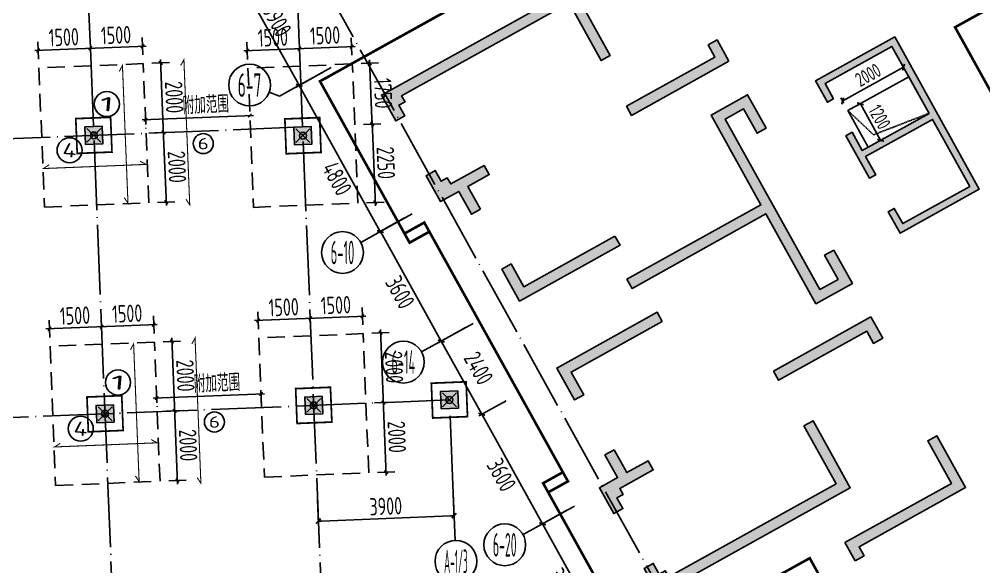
# Model space of a CAD drawing. Extents: x -57409 to 252654, y -8259 to 229119.
# Drawn here: x 39790 to 67493, y 85791 to 101508 of the extents above; entities that cross this region are included whole.
import ezdxf
from ezdxf.enums import TextEntityAlignment as Align

# ---------------------------------------------------------------- set-up
doc = ezdxf.new("R2010")
doc.units = 0
doc.header["$LTSCALE"] = 100
doc.header["$PDMODE"] = 35
doc.header["$PDSIZE"] = 200
for name, pattern in [('DASH', [0.35, 0.25, -0.1]), ('DASHED', [0.75, 0.5, -0.25]), ('DOTE', [2.42, 2, -0.2, 0.02, -0.2])]:
    doc.linetypes.add(name, pattern=pattern)
doc.layers.get('0').update_dxf_attribs({"linetype": 'CONTINUOUS'})
doc.layers.get('Defpoints').update_dxf_attribs({"linetype": 'CONTINUOUS'})
for name, color, linetype in [('B-TEXT', 3, 'CONTINUOUS'), ('codim', 7, 'CONTINUOUS'), ('COLU', 7, 'CONTINUOUS'), ('CT', 2, 'CONTINUOUS'), ('dim-wall', 7, 'CONTINUOUS'), ('dote', 253, 'DOTE'), ('h填实-主楼', 254, 'CONTINUOUS'), ('h填实-柱墙', 254, 'CONTINUOUS'), ('JSK', 4, 'CONTINUOUS'), ('wall-主楼', 2, 'CONTINUOUS'), ('Z-AXIS', 3, 'CONTINUOUS'), ('Z-TEXT', 2, 'CONTINUOUS'), ('z柱下板带', 140, 'CONTINUOUS'), ('z柱下板带1', 60, 'CONTINUOUS'), ('板底钢筋', 24, 'CONTINUOUS')]:
    doc.layers.add(name, color=color, linetype=linetype)
doc.layers.add('重心计算', color=7, linetype='CONTINUOUS', plot=False)
doc.styles.add('_TCH_AXIS', font='tssdeng.shx', dxfattribs={"width": 0.7, "bigfont": 'tssdchn.shx'})
doc.styles.add('COMPLEX', font='tssdeng.shx', dxfattribs={"width": 0.7, "bigfont": 'tssdchn.shx'})
doc.styles.add('Jgcad-DIM', font='tssdeng.shx', dxfattribs={"width": 0.7, "bigfont": 'tssdchn.shx'})
doc.styles.add('TSSD_Dimension', font='tssdeng.shx', dxfattribs={"width": 0.7})
doc.dimstyles.new('TSSD_100_100$0', dxfattribs={"dimtxt": 300, "dimasz": 100, "dimexe": 100, "dimexo": 250, "dimgap": 100, "dimtad": 1, "dimdec": 0, "dimzin": 0, "dimdsep": 46, "dimtxsty": 'TSSD_Dimension', "dimblk": '_tsdbk', "dimblk1": '_tsdbk', "dimblk2": '_tsdbk', "dimsah": 1, "dimcen": 0, "dimdle": 100, "dimclrt": 7, "dimadec": 0, "dimazin": 0, "dimtfac": 1, "dimtdec": 0, "dimtix": 1, "dimtmove": 2, "dimatfit": 3, "dimldrblk": '_tsdbk', "dimfxl": 1, "dimtolj": 1, "dimtzin": 0, "dimarcsym": 0})

# ---------------------------------------------------------------- blocks, each defined once
blk = doc.blocks.new('_tsdbk')
blk.add_line((-1, 0), (0, 0))
at = {"const_width": 0.5}
blk.add_lwpolyline([(-0.7, -0.7), (0.7, 0.7)], dxfattribs=at)
blk = doc.blocks.new('*D119')
at = {"layer": 'Defpoints', "color": 0}
for p in [(52244, 88129), (48347, 87972), (48382, 87098)]:
    blk.add_point(p, dxfattribs=at)
at = {"layer": 'Z-AXIS', "color": 0, "lineweight": -2}
for p, q in [((52254, 87879), (52283, 87154)), ((48357, 87722), (48386, 86998)), ((52179, 87250), (48482, 87102))]:
    blk.add_line(p, q, dxfattribs=at)
at = {"layer": 'Z-AXIS', "color": 0, "lineweight": -2, "xscale": 100, "yscale": 100, "zscale": 100}
for p, rotation in [((52279, 87254), 2.298772996998757), ((48382, 87098), 182.2987729969987)]:
    blk.add_blockref('_tsdbk', p, dxfattribs=dict(at, rotation=rotation))
at = {"layer": 'Z-AXIS', "color": 7, "insert": (50317, 87526), "char_height": 500, "attachment_point": 5, "rotation": 2.2988, "style": 'TSSD_Dimension'}
blk.add_mtext('\\A1;3900', dxfattribs=at)
blk = doc.blocks.new('_AXISO')
blk.add_circle((0, 0), 0.5)
at = {"layer": 'B-TEXT', "style": 'COMPLEX', "width": 1.450893}
blk.add_attdef('A', text='', height=0.56, dxfattribs=at).set_placement((0.249375, -0.28), (0.749375, -0.28), align=Align.FIT)
blk = doc.blocks.new('*D167')
at = {"layer": 'Defpoints', "color": 0}
for p in [(46853, 103530), (45937, 103021), (48746, 100120)]:
    blk.add_point(p, dxfattribs=at)
at = {"layer": 'Z-AXIS', "color": 0, "lineweight": -2}
for p, q in [((46634, 103408), (45850, 102973)), ((47782, 99699), (45986, 102934)), ((48528, 99999), (47743, 99563))]:
    blk.add_line(p, q, dxfattribs=at)
at = {"layer": 'Z-AXIS', "color": 0, "lineweight": -2, "xscale": 100, "yscale": 100, "zscale": 100}
for p, rotation in [((45937, 103021), 119.0453740306261), ((47831, 99612), 299.0453740306261)]:
    blk.add_blockref('_tsdbk', p, dxfattribs=dict(at, rotation=rotation))
at = {"layer": 'Z-AXIS', "color": 7, "insert": (47190, 101486), "char_height": 500, "attachment_point": 5, "rotation": 299.0454, "style": 'TSSD_Dimension'}
blk.add_mtext('\\A1;3900', dxfattribs=at)
blk = doc.blocks.new('*D168')
at = {"layer": 'Defpoints', "color": 0}
for p in [(48746, 100120), (47831, 99612), (51077, 95924)]:
    blk.add_point(p, dxfattribs=at)
at = {"layer": 'Z-AXIS', "color": 0, "lineweight": -2}
for p, q in [((48528, 99999), (47743, 99563)), ((50112, 95503), (47879, 99524)), ((50858, 95803), (50074, 95367))]:
    blk.add_line(p, q, dxfattribs=at)
at = {"layer": 'Z-AXIS', "color": 0, "lineweight": -2, "xscale": 100, "yscale": 100, "zscale": 100}
for p, rotation in [((47831, 99612), 119.0453740306261), ((50161, 95415), 299.0453740306261)]:
    blk.add_blockref('_tsdbk', p, dxfattribs=dict(at, rotation=rotation))
at = {"layer": 'Z-AXIS', "color": 7, "insert": (48917, 96935), "char_height": 500, "attachment_point": 5, "rotation": 299.0454, "style": 'TSSD_Dimension'}
blk.add_mtext('\\A1;4800', dxfattribs=at)
blk = doc.blocks.new('*D169')
at = {"layer": 'Defpoints', "color": 0}
for p in [(51077, 95924), (50161, 95415), (52825, 92777)]:
    blk.add_point(p, dxfattribs=at)
at = {"layer": 'Z-AXIS', "color": 0, "lineweight": -2}
for p, q in [((50858, 95803), (50074, 95367)), ((51860, 92356), (50210, 95328)), ((52606, 92655), (51821, 92220))]:
    blk.add_line(p, q, dxfattribs=at)
at = {"layer": 'Z-AXIS', "color": 0, "lineweight": -2, "xscale": 100, "yscale": 100, "zscale": 100}
for p, rotation in [((50161, 95415), 119.0453740306261), ((51909, 92268), 299.0453740306261)]:
    blk.add_blockref('_tsdbk', p, dxfattribs=dict(at, rotation=rotation))
at = {"layer": 'Z-AXIS', "color": 7, "insert": (50729, 93672), "char_height": 500, "attachment_point": 5, "rotation": 299.0454, "style": 'TSSD_Dimension'}
blk.add_mtext('\\A1;3600', dxfattribs=at)
blk = doc.blocks.new('*D170')
at = {"layer": 'Defpoints', "color": 0}
for p in [(52825, 92777), (51909, 92268), (53990, 90679)]:
    blk.add_point(p, dxfattribs=at)
at = {"layer": 'Z-AXIS', "color": 0, "lineweight": -2}
for p, q in [((52606, 92655), (51821, 92220)), ((53025, 90257), (51957, 92181)), ((53771, 90557), (52987, 90121))]:
    blk.add_line(p, q, dxfattribs=at)
at = {"layer": 'Z-AXIS', "color": 0, "lineweight": -2, "xscale": 100, "yscale": 100, "zscale": 100}
for p, rotation in [((51909, 92268), 119.0453740306261), ((53074, 90170), 299.0453740306261)]:
    blk.add_blockref('_tsdbk', p, dxfattribs=dict(at, rotation=rotation))
at = {"layer": 'Z-AXIS', "color": 7, "insert": (52984, 91492), "char_height": 500, "attachment_point": 5, "rotation": 299.0454, "style": 'TSSD_Dimension'}
blk.add_mtext('\\A1;2400', dxfattribs=at)
blk = doc.blocks.new('*D171')
at = {"layer": 'Defpoints', "color": 0}
for p in [(53990, 90679), (53074, 90170), (55738, 87531)]:
    blk.add_point(p, dxfattribs=at)
at = {"layer": 'Z-AXIS', "color": 0, "lineweight": -2}
for p, q in [((53771, 90557), (52987, 90121)), ((54773, 87110), (53123, 90083)), ((55519, 87410), (54734, 86974))]:
    blk.add_line(p, q, dxfattribs=at)
at = {"layer": 'Z-AXIS', "color": 0, "lineweight": -2, "xscale": 100, "yscale": 100, "zscale": 100}
for p, rotation in [((53074, 90170), 119.0453740306261), ((54822, 87023), 299.0453740306261)]:
    blk.add_blockref('_tsdbk', p, dxfattribs=dict(at, rotation=rotation))
at = {"layer": 'Z-AXIS', "color": 7, "insert": (53642, 88426), "char_height": 500, "attachment_point": 5, "rotation": 299.0454, "style": 'TSSD_Dimension'}
blk.add_mtext('\\A1;3600', dxfattribs=at)
blk = doc.blocks.new('*D172')
at = {"layer": 'Defpoints', "color": 0}
for p in [(55738, 87531), (54822, 87023), (57340, 84646)]:
    blk.add_point(p, dxfattribs=at)
at = {"layer": 'Z-AXIS', "color": 0, "lineweight": -2}
for p, q in [((55519, 87410), (54734, 86974)), ((56375, 84225), (54870, 86935)), ((57121, 84525), (56337, 84089))]:
    blk.add_line(p, q, dxfattribs=at)
at = {"layer": 'Z-AXIS', "color": 0, "lineweight": -2, "xscale": 100, "yscale": 100, "zscale": 100}
for p, rotation in [((54822, 87023), 119.0453740306261), ((56424, 84138), 299.0453740306261)]:
    blk.add_blockref('_tsdbk', p, dxfattribs=dict(at, rotation=rotation))
at = {"layer": 'Z-AXIS', "color": 7, "insert": (55390, 85279), "char_height": 500, "attachment_point": 5, "rotation": 299.0454, "style": 'TSSD_Dimension'}
blk.add_mtext('\\A1;3300', dxfattribs=at)
blk = doc.blocks.new('_ArchTick')
at = {"color": 0, "linetype": 'ByBlock', "const_width": 0.4}
blk.add_lwpolyline([(-0.5, -0.5), (0.5, 0.5)], dxfattribs=at)
blk = doc.blocks.new('*D2059')
at = {"layer": 'codim', "color": 7, "lineweight": -2}
for p, q in [((40665, 92371), (40645, 92870)), ((42164, 92431), (42143, 92930))]:
    blk.add_line(p, q, dxfattribs=at)
at = {"layer": 'codim', "color": 0, "lineweight": -2}
blk.add_line((40555, 92616), (42253, 92685), dxfattribs=at)
at = {"layer": 'Defpoints', "color": 0}
for p in [(42154, 92681), (40675, 92121), (42174, 92181)]:
    blk.add_point(p, dxfattribs=at)
at = {"layer": 'codim', "color": 0, "lineweight": -2, "xscale": 100, "yscale": 100, "zscale": 100}
for p, rotation in [((40655, 92620), 182.2987729973735), ((42154, 92681), 2.298772997373516)]:
    blk.add_blockref('_ArchTick', p, dxfattribs=dict(at, rotation=rotation))
at = {"layer": 'codim', "color": 1, "insert": (41390, 93000), "char_height": 500, "attachment_point": 5, "rotation": 2.2988, "style": 'Jgcad-DIM'}
blk.add_mtext('\\A1;1500', dxfattribs=at)
blk = doc.blocks.new('*D2060')
at = {"layer": 'codim', "color": 7, "lineweight": -2}
for p, q in [((42164, 92431), (42143, 92930)), ((43662, 92491), (43642, 92991))]:
    blk.add_line(p, q, dxfattribs=at)
at = {"layer": 'codim', "color": 0, "lineweight": -2}
blk.add_line((42054, 92677), (43752, 92745), dxfattribs=at)
at = {"layer": 'Defpoints', "color": 0}
for p in [(43652, 92741), (42174, 92181), (43672, 92241)]:
    blk.add_point(p, dxfattribs=at)
at = {"layer": 'codim', "color": 0, "lineweight": -2, "xscale": 100, "yscale": 100, "zscale": 100}
for p, rotation in [((43652, 92741), 2.298772997373516), ((42154, 92681), 182.2987729973735)]:
    blk.add_blockref('_ArchTick', p, dxfattribs=dict(at, rotation=rotation))
at = {"layer": 'codim', "color": 1, "insert": (42889, 93060), "char_height": 500, "attachment_point": 5, "rotation": 2.2988, "style": 'Jgcad-DIM'}
blk.add_mtext('\\A1;1500', dxfattribs=at)
blk = doc.blocks.new('*D2061')
at = {"layer": 'codim', "color": 7, "lineweight": -2}
for p, q in [((43922, 92251), (44422, 92271)), ((44002, 90253), (44502, 90273))]:
    blk.add_line(p, q, dxfattribs=at)
at = {"layer": 'codim', "color": 0, "lineweight": -2}
blk.add_line((44168, 92361), (44256, 90163), dxfattribs=at)
at = {"layer": 'Defpoints', "color": 0}
for p in [(43672, 92241), (43753, 90243), (44252, 90263)]:
    blk.add_point(p, dxfattribs=at)
at = {"layer": 'codim', "color": 0, "lineweight": -2, "xscale": 100, "yscale": 100, "zscale": 100}
for p, rotation in [((44172, 92261), 92.29877300033043), ((44252, 90263), 272.2987730003305)]:
    blk.add_blockref('_ArchTick', p, dxfattribs=dict(at, rotation=rotation))
at = {"layer": 'codim', "color": 1, "insert": (44562, 91276), "char_height": 500, "attachment_point": 5, "rotation": 272.2988, "style": 'Jgcad-DIM'}
blk.add_mtext('\\A1;2000', dxfattribs=at)
blk = doc.blocks.new('*D2062')
at = {"layer": 'codim', "color": 0, "lineweight": -2}
blk.add_line((44248, 90363), (44336, 88165), dxfattribs=at)
at = {"layer": 'codim', "color": 7, "lineweight": -2}
for p, q in [((44002, 90253), (44502, 90273)), ((44083, 88254), (44582, 88275))]:
    blk.add_line(p, q, dxfattribs=at)
at = {"layer": 'Defpoints', "color": 0}
for p in [(43753, 90243), (43833, 88244), (44332, 88264)]:
    blk.add_point(p, dxfattribs=at)
at = {"layer": 'codim', "color": 0, "lineweight": -2, "xscale": 100, "yscale": 100, "zscale": 100}
for p, rotation in [((44252, 90263), 92.29877300033043), ((44332, 88264), 272.2987730003305)]:
    blk.add_blockref('_ArchTick', p, dxfattribs=dict(at, rotation=rotation))
at = {"layer": 'codim', "color": 1, "insert": (44642, 89278), "char_height": 500, "attachment_point": 5, "rotation": 272.2988, "style": 'Jgcad-DIM'}
blk.add_mtext('\\A1;2000', dxfattribs=at)
blk = doc.blocks.new('*D2063')
at = {"layer": 'codim', "color": 7, "lineweight": -2}
for p, q in [((40344, 100364), (40324, 100864)), ((41843, 100424), (41823, 100924))]:
    blk.add_line(p, q, dxfattribs=at)
at = {"layer": 'codim', "color": 0, "lineweight": -2}
blk.add_line((40234, 100610), (41933, 100678), dxfattribs=at)
at = {"layer": 'Defpoints', "color": 0}
for p in [(41833, 100674), (40354, 100114), (41853, 100175)]:
    blk.add_point(p, dxfattribs=at)
at = {"layer": 'codim', "color": 0, "lineweight": -2, "xscale": 100, "yscale": 100, "zscale": 100}
for p, rotation in [((40334, 100614), 182.2987729973722), ((41833, 100674), 2.298772997372218)]:
    blk.add_blockref('_ArchTick', p, dxfattribs=dict(at, rotation=rotation))
at = {"layer": 'codim', "color": 1, "insert": (41069, 100994), "char_height": 500, "attachment_point": 5, "rotation": 2.2988, "style": 'Jgcad-DIM'}
blk.add_mtext('\\A1;1500', dxfattribs=at)
blk = doc.blocks.new('*D2064')
at = {"layer": 'codim', "color": 7, "lineweight": -2}
for p, q in [((41843, 100424), (41823, 100924)), ((43341, 100485), (43321, 100984))]:
    blk.add_line(p, q, dxfattribs=at)
at = {"layer": 'codim', "color": 0, "lineweight": -2}
blk.add_line((41733, 100670), (43431, 100738), dxfattribs=at)
at = {"layer": 'Defpoints', "color": 0}
for p in [(43331, 100734), (41853, 100175), (43351, 100235)]:
    blk.add_point(p, dxfattribs=at)
at = {"layer": 'codim', "color": 0, "lineweight": -2, "xscale": 100, "yscale": 100, "zscale": 100}
for p, rotation in [((41833, 100674), 182.2987729973722), ((43331, 100734), 2.298772997372218)]:
    blk.add_blockref('_ArchTick', p, dxfattribs=dict(at, rotation=rotation))
at = {"layer": 'codim', "color": 1, "insert": (42568, 101054), "char_height": 500, "attachment_point": 5, "rotation": 2.2988, "style": 'Jgcad-DIM'}
blk.add_mtext('\\A1;1500', dxfattribs=at)
blk = doc.blocks.new('*D2065')
at = {"layer": 'codim', "color": 0, "lineweight": -2}
blk.add_line((43847, 100355), (43935, 98157), dxfattribs=at)
at = {"layer": 'codim', "color": 7, "lineweight": -2}
for p, q in [((43601, 100245), (44101, 100265)), ((43681, 98246), (44181, 98266))]:
    blk.add_line(p, q, dxfattribs=at)
at = {"layer": 'Defpoints', "color": 0}
for p in [(43351, 100235), (43432, 98236), (43931, 98256)]:
    blk.add_point(p, dxfattribs=at)
at = {"layer": 'codim', "color": 0, "lineweight": -2, "xscale": 100, "yscale": 100, "zscale": 100}
for p, rotation in [((43851, 100255), 92.29877300033043), ((43931, 98256), 272.2987730003305)]:
    blk.add_blockref('_ArchTick', p, dxfattribs=dict(at, rotation=rotation))
at = {"layer": 'codim', "color": 1, "insert": (44241, 99270), "char_height": 500, "attachment_point": 5, "rotation": 272.2988, "style": 'Jgcad-DIM'}
blk.add_mtext('\\A1;2000', dxfattribs=at)
blk = doc.blocks.new('*D2066')
at = {"layer": 'codim', "color": 0, "lineweight": -2}
blk.add_line((43927, 98356), (44016, 96158), dxfattribs=at)
at = {"layer": 'codim', "color": 7, "lineweight": -2}
for p, q in [((43681, 98246), (44181, 98266)), ((43762, 96248), (44261, 96268))]:
    blk.add_line(p, q, dxfattribs=at)
at = {"layer": 'Defpoints', "color": 0}
for p in [(43432, 98236), (43512, 96238), (44012, 96258)]:
    blk.add_point(p, dxfattribs=at)
at = {"layer": 'codim', "color": 0, "lineweight": -2, "xscale": 100, "yscale": 100, "zscale": 100}
for p, rotation in [((43931, 98256), 92.29877300033043), ((44012, 96258), 272.2987730003305)]:
    blk.add_blockref('_ArchTick', p, dxfattribs=dict(at, rotation=rotation))
at = {"layer": 'codim', "color": 1, "insert": (44321, 97271), "char_height": 500, "attachment_point": 5, "rotation": 272.2988, "style": 'Jgcad-DIM'}
blk.add_mtext('\\A1;2000', dxfattribs=at)
blk = doc.blocks.new('*D1834')
at = {"layer": 'codim', "color": 7, "lineweight": -2}
for p, q in [((46660, 92611), (46640, 93111)), ((48159, 92672), (48139, 93171))]:
    blk.add_line(p, q, dxfattribs=at)
at = {"layer": 'codim', "color": 0, "lineweight": -2}
blk.add_line((46550, 92857), (48249, 92925), dxfattribs=at)
at = {"layer": 'Defpoints', "color": 0}
for p in [(48149, 92921), (46670, 92362), (48169, 92422)]:
    blk.add_point(p, dxfattribs=at)
at = {"layer": 'codim', "color": 0, "lineweight": -2, "xscale": 100, "yscale": 100, "zscale": 100}
for p, rotation in [((46650, 92861), 182.2987729970951), ((48149, 92921), 2.298772997095077)]:
    blk.add_blockref('_ArchTick', p, dxfattribs=dict(at, rotation=rotation))
at = {"layer": 'codim', "color": 1, "insert": (47385, 93241), "char_height": 500, "attachment_point": 5, "rotation": 2.2988, "style": 'Jgcad-DIM'}
blk.add_mtext('\\A1;1500', dxfattribs=at)
blk = doc.blocks.new('*D1835')
at = {"layer": 'codim', "color": 7, "lineweight": -2}
for p, q in [((48159, 92672), (48139, 93171)), ((49657, 92732), (49637, 93231))]:
    blk.add_line(p, q, dxfattribs=at)
at = {"layer": 'codim', "color": 0, "lineweight": -2}
blk.add_line((48049, 92917), (49747, 92985), dxfattribs=at)
at = {"layer": 'Defpoints', "color": 0}
for p in [(49647, 92981), (48169, 92422), (49668, 92482)]:
    blk.add_point(p, dxfattribs=at)
at = {"layer": 'codim', "color": 0, "lineweight": -2, "xscale": 100, "yscale": 100, "zscale": 100}
for p, rotation in [((48149, 92921), 182.2987729970951), ((49647, 92981), 2.298772997095077)]:
    blk.add_blockref('_ArchTick', p, dxfattribs=dict(at, rotation=rotation))
at = {"layer": 'codim', "color": 1, "insert": (48884, 93301), "char_height": 500, "attachment_point": 5, "rotation": 2.2988, "style": 'Jgcad-DIM'}
blk.add_mtext('\\A1;1500', dxfattribs=at)
blk = doc.blocks.new('*D1836')
at = {"layer": 'codim', "color": 0, "lineweight": -2}
blk.add_line((50163, 92602), (50251, 90404), dxfattribs=at)
at = {"layer": 'codim', "color": 7, "lineweight": -2}
for p, q in [((49917, 92492), (50417, 92512)), ((49998, 90494), (50497, 90514))]:
    blk.add_line(p, q, dxfattribs=at)
at = {"layer": 'Defpoints', "color": 0}
for p in [(49668, 92482), (49748, 90483), (50247, 90504)]:
    blk.add_point(p, dxfattribs=at)
at = {"layer": 'codim', "color": 0, "lineweight": -2, "xscale": 100, "yscale": 100, "zscale": 100}
for p, rotation in [((50167, 92502), 92.29877300032996), ((50247, 90504), 272.29877300033)]:
    blk.add_blockref('_ArchTick', p, dxfattribs=dict(at, rotation=rotation))
at = {"layer": 'codim', "color": 1, "insert": (50557, 91517), "char_height": 500, "attachment_point": 5, "rotation": 272.2988, "style": 'Jgcad-DIM'}
blk.add_mtext('\\A1;2000', dxfattribs=at)
blk = doc.blocks.new('*D1837')
at = {"layer": 'codim', "color": 0, "lineweight": -2}
blk.add_line((50243, 90603), (50332, 88405), dxfattribs=at)
at = {"layer": 'codim', "color": 7, "lineweight": -2}
for p, q in [((49998, 90494), (50497, 90514)), ((50078, 88495), (50577, 88515))]:
    blk.add_line(p, q, dxfattribs=at)
at = {"layer": 'Defpoints', "color": 0}
for p in [(49748, 90483), (49828, 88485), (50328, 88505)]:
    blk.add_point(p, dxfattribs=at)
at = {"layer": 'codim', "color": 0, "lineweight": -2, "xscale": 100, "yscale": 100, "zscale": 100}
for p, rotation in [((50247, 90504), 92.29877300032996), ((50328, 88505), 272.29877300033)]:
    blk.add_blockref('_ArchTick', p, dxfattribs=dict(at, rotation=rotation))
at = {"layer": 'codim', "color": 1, "insert": (50637, 89518), "char_height": 500, "attachment_point": 5, "rotation": 272.2988, "style": 'Jgcad-DIM'}
blk.add_mtext('\\A1;2000', dxfattribs=at)
blk = doc.blocks.new('*D1838')
at = {"layer": 'codim', "color": 7, "lineweight": -2}
for p, q in [((46349, 100355), (46329, 100855)), ((47848, 100415), (47828, 100915))]:
    blk.add_line(p, q, dxfattribs=at)
at = {"layer": 'codim', "color": 0, "lineweight": -2}
blk.add_line((46239, 100601), (47938, 100669), dxfattribs=at)
at = {"layer": 'Defpoints', "color": 0}
for p in [(47838, 100665), (46359, 100105), (47858, 100165)]:
    blk.add_point(p, dxfattribs=at)
at = {"layer": 'codim', "color": 0, "lineweight": -2, "xscale": 100, "yscale": 100, "zscale": 100}
for p, rotation in [((46339, 100605), 182.2987729971081), ((47838, 100665), 2.298772997108105)]:
    blk.add_blockref('_ArchTick', p, dxfattribs=dict(at, rotation=rotation))
at = {"layer": 'codim', "color": 1, "insert": (47074, 100985), "char_height": 500, "attachment_point": 5, "rotation": 2.2988, "style": 'Jgcad-DIM'}
blk.add_mtext('\\A1;1500', dxfattribs=at)
blk = doc.blocks.new('*D1839')
at = {"layer": 'codim', "color": 7, "lineweight": -2}
for p, q in [((47848, 100415), (47828, 100915)), ((49347, 100475), (49327, 100975))]:
    blk.add_line(p, q, dxfattribs=at)
at = {"layer": 'codim', "color": 0, "lineweight": -2}
blk.add_line((47738, 100661), (49437, 100729), dxfattribs=at)
at = {"layer": 'Defpoints', "color": 0}
for p in [(49337, 100725), (47858, 100165), (49357, 100226)]:
    blk.add_point(p, dxfattribs=at)
at = {"layer": 'codim', "color": 0, "lineweight": -2, "xscale": 100, "yscale": 100, "zscale": 100}
for p, rotation in [((47838, 100665), 182.2987729971081), ((49337, 100725), 2.298772997108105)]:
    blk.add_blockref('_ArchTick', p, dxfattribs=dict(at, rotation=rotation))
at = {"layer": 'codim', "color": 1, "insert": (48573, 101045), "char_height": 500, "attachment_point": 5, "rotation": 2.2988, "style": 'Jgcad-DIM'}
blk.add_mtext('\\A1;1500', dxfattribs=at)
blk = doc.blocks.new('*D1840')
at = {"layer": 'codim', "color": 0, "lineweight": -2}
blk.add_line((49852, 100346), (49930, 98397), dxfattribs=at)
at = {"layer": 'codim', "color": 7, "lineweight": -2}
for p, q in [((49606, 100236), (50106, 100256)), ((49677, 98487), (50176, 98507))]:
    blk.add_line(p, q, dxfattribs=at)
at = {"layer": 'Defpoints', "color": 0}
for p in [(49357, 100226), (49427, 98477), (49926, 98497)]:
    blk.add_point(p, dxfattribs=at)
at = {"layer": 'codim', "color": 0, "lineweight": -2, "xscale": 100, "yscale": 100, "zscale": 100}
for p, rotation in [((49856, 100246), 92.29877300032996), ((49926, 98497), 272.29877300033)]:
    blk.add_blockref('_ArchTick', p, dxfattribs=dict(at, rotation=rotation))
at = {"layer": 'codim', "color": 1, "insert": (50241, 99385), "char_height": 500, "attachment_point": 5, "rotation": 272.2988, "style": 'Jgcad-DIM'}
blk.add_mtext('\\A1;1750', dxfattribs=at)
blk = doc.blocks.new('*D1841')
at = {"layer": 'codim', "color": 7, "lineweight": -2}
for p, q in [((49677, 98487), (50176, 98507)), ((49767, 96239), (50267, 96259))]:
    blk.add_line(p, q, dxfattribs=at)
at = {"layer": 'codim', "color": 0, "lineweight": -2}
blk.add_line((49922, 98597), (50021, 96149), dxfattribs=at)
at = {"layer": 'Defpoints', "color": 0}
for p in [(49427, 98477), (49517, 96229), (50017, 96249)]:
    blk.add_point(p, dxfattribs=at)
at = {"layer": 'codim', "color": 0, "lineweight": -2, "xscale": 100, "yscale": 100, "zscale": 100}
for p, rotation in [((49926, 98497), 92.29877300032996), ((50017, 96249), 272.29877300033)]:
    blk.add_blockref('_ArchTick', p, dxfattribs=dict(at, rotation=rotation))
at = {"layer": 'codim', "color": 1, "insert": (50321, 97387), "char_height": 500, "attachment_point": 5, "rotation": 272.2988, "style": 'Jgcad-DIM'}
blk.add_mtext('\\A1;2250', dxfattribs=at)
blk = doc.blocks.new('*D2826')
at = {"layer": 'Defpoints', "color": 0}
for p in [(64138, 99187), (63949, 99082), (64467, 97997)]:
    blk.add_point(p, dxfattribs=at)
at = {"layer": 'dim-wall', "color": 0, "lineweight": -2}
for p, q in [((63920, 99066), (63861, 99034)), ((64482, 98120), (63997, 98995)), ((64685, 98118), (64618, 98081))]:
    blk.add_line(p, q, dxfattribs=at)
at = {"layer": 'dim-wall', "color": 0, "lineweight": -2, "xscale": 100, "yscale": 100, "zscale": 100}
for p, rotation in [((63949, 99082), 118.9999999999998), ((64531, 98033), 298.9999999999998)]:
    blk.add_blockref('_tsdbk', p, dxfattribs=dict(at, rotation=rotation))
at = {"layer": 'dim-wall', "color": 7, "insert": (64502, 98703), "char_height": 400, "attachment_point": 5, "rotation": 299, "style": 'TSSD_Dimension'}
blk.add_mtext('\\A1;1200', dxfattribs=at)
blk = doc.blocks.new('*D2827')
at = {"layer": 'Defpoints', "color": 0}
for p in [(65190, 100133), (65343, 99856), (63595, 98885)]:
    blk.add_point(p, dxfattribs=at)
at = {"layer": 'dim-wall', "color": 0, "lineweight": -2}
for p, q in [((63528, 99212), (65102, 100084)), ((65222, 100075), (65141, 100220)), ((63473, 99104), (63392, 99250))]:
    blk.add_line(p, q, dxfattribs=at)
at = {"layer": 'dim-wall', "color": 0, "lineweight": -2, "yscale": 100, "zscale": 100}
for p, xscale, rotation in [((65190, 100133), 100, 29.00000000000008), ((63441, 99163), 99.99999999999999, 209.0000000000001)]:
    blk.add_blockref('_tsdbk', p, dxfattribs=dict(at, xscale=xscale, rotation=rotation))
at = {"layer": 'dim-wall', "color": 7, "insert": (64170, 99910), "char_height": 400, "attachment_point": 5, "rotation": 29, "style": 'TSSD_Dimension'}
blk.add_mtext('\\A1;2000', dxfattribs=at)
blk = doc.blocks.new('*D2871')
at = {"layer": 'codim', "color": 0, "lineweight": -2}
blk.add_line((43316, 98621), (46514, 98749), dxfattribs=at)
at = {"layer": 'codim', "color": 7, "lineweight": -2}
for p, q in [((43425, 98394), (43426, 98375)), ((46423, 98515), (46424, 98496))]:
    blk.add_line(p, q, dxfattribs=at)
at = {"layer": 'Defpoints', "color": 0}
for p in [(43415, 98644), (46413, 98765), (46414, 98745)]:
    blk.add_point(p, dxfattribs=at)
at = {"layer": 'codim', "color": 0, "lineweight": -2, "xscale": 100, "yscale": 100, "zscale": 100}
for p, rotation in [((43416, 98625), 182.300000000154), ((46414, 98745), 2.30000000015405)]:
    blk.add_blockref('_ArchTick', p, dxfattribs=dict(at, rotation=rotation))
at = {"layer": 'codim', "color": 1, "insert": (45148, 99054), "char_height": 500, "attachment_point": 5, "rotation": 2.3, "style": 'Jgcad-DIM'}
blk.add_mtext('\\A1;附加范围', dxfattribs=at)
blk = doc.blocks.new('*D2872')
at = {"layer": 'codim', "color": 0, "lineweight": -2}
blk.add_line((43637, 90627), (46834, 90756), dxfattribs=at)
at = {"layer": 'codim', "color": 7, "lineweight": -2}
for p, q in [((43746, 90401), (43747, 90382)), ((46744, 90521), (46745, 90502))]:
    blk.add_line(p, q, dxfattribs=at)
at = {"layer": 'Defpoints', "color": 0}
for p in [(43736, 90651), (46734, 90771), (46735, 90752)]:
    blk.add_point(p, dxfattribs=at)
at = {"layer": 'codim', "color": 0, "lineweight": -2, "xscale": 100, "yscale": 100, "zscale": 100}
for p, rotation in [((43737, 90631), 182.300000000154), ((46735, 90752), 2.30000000015405)]:
    blk.add_blockref('_ArchTick', p, dxfattribs=dict(at, rotation=rotation))
at = {"layer": 'codim', "color": 1, "insert": (45469, 91060), "char_height": 500, "attachment_point": 5, "rotation": 2.3, "style": 'Jgcad-DIM'}
blk.add_mtext('\\A1;附加范围', dxfattribs=at)

msp = doc.modelspace()

# ---------------------------------------------------------------- hatches: boundary and pattern name
at = {"layer": 'h填实-主楼'}
for points in [[(55581.9, 101985.1), (50773.6, 99314.8), (50870.7, 99140), (50695.9, 99042.9), (50865.8, 98736.9), (50603.5, 98591.2), (50190.8, 99334.3), (55698.5, 102393), (56766.6, 100469.7), (56504.4, 100324)], [(60175.8, 100304), (59836, 100916), (59573.7, 100770.3), (59767.9, 100420.6), (57232.6, 99012.7), (57378.3, 98750.4)], [(63176.9, 99225.4), (63002.1, 99128.3), (62662.2, 99740.3), (64935.2, 101002.6), (67362.7, 96631.4), (65089.7, 95369.1), (64749.9, 95981.1), (64924.7, 96078.2), (65167.5, 95641), (67090.8, 96709.1), (66022.7, 98632.5), (64099.4, 97564.4), (64390.7, 97039.8), (64215.8, 96942.7), (63536.1, 98166.7), (63711, 98263.8), (64002.3, 97739.2), (65925.6, 98807.3), (64857.5, 100730.6), (62934.2, 99662.5)], [(63185.9, 94883.8), (62923.7, 94738.1), (63312.1, 94038.7), (62787.5, 93747.4), (60068.7, 98643.1), (60593.2, 98934.4), (60981.6, 98235), (61243.9, 98380.7), (60709.9, 99342.4), (59660.8, 98759.8), (61093, 96180.8), (57246.4, 94044.6), (57392, 93782.3), (61238.7, 95918.5), (62670.9, 93339.5), (63720, 93922.1)], [(53041, 96055.8), (52778.8, 95910.1), (52414.6, 96565.8), (51890.1, 96274.5), (51477.4, 97017.6), (51739.7, 97163.3), (51909.6, 96857.3), (52084.5, 96954.4), (52181.6, 96779.5), (53143.2, 97313.6), (53288.9, 97051.3), (52676.9, 96711.5)], [(56901.8, 95283), (54279.1, 93826.5), (53914.9, 94482.2), (53652.7, 94336.5), (54162.4, 93418.6), (57047.4, 95020.7)], [(58261.2, 92835.1), (55638.5, 91378.6), (56002.6, 90723), (55740.3, 90577.3), (55230.5, 91495.3), (58115.5, 93097.4)], [(64254, 92960.4), (64593.9, 92348.5), (64331.6, 92202.8), (64137.4, 92552.5), (61602.1, 91144.6), (61456.5, 91406.8)], [(62330.4, 89833.2), (63252.8, 88172.2), (58444.5, 85501.9), (58347.4, 85676.7), (58172.6, 85579.6), (58002.7, 85885.6), (57740.4, 85740), (58153.1, 84996.9), (63660.8, 88055.5), (62592.6, 89978.9)], [(63796.4, 85957.5), (63505.1, 86482.1), (66564.9, 88181.3), (65885.2, 89405.3), (66147.5, 89550.9), (66972.8, 88064.7), (63913, 86365.5), (64058.7, 86103.2)], [(56876.5, 89149.3), (56614.2, 89003.7), (56978.4, 88348), (56453.8, 88056.7), (56866.5, 87313.6), (57128.8, 87459.3), (56958.8, 87765.2), (57133.7, 87862.3), (57036.6, 88037.2), (57998.2, 88571.2), (57852.6, 88833.5), (57240.6, 88493.7)]]:
    msp.add_hatch(color=256, dxfattribs=at).paths.add_polyline_path(points)
at = {"layer": 'h填实-柱墙'}
for points in [[(41693.1, 97916.4), (42192.7, 97936.5), (42172.7, 98436.1), (41673.1, 98416)], [(47698.3, 97907.3), (48197.9, 97927.3), (48177.9, 98426.9), (47678.3, 98406.9)], [(48009.2, 90163.5), (48508.8, 90183.6), (48488.7, 90683.2), (47989.1, 90663.1)], [(51906, 90319.9), (52405.6, 90340), (52385.6, 90839.6), (51886, 90819.5)], [(42014, 89922.8), (42513.6, 89942.9), (42493.6, 90442.5), (41994, 90422.4)]]:
    msp.add_hatch(color=256, dxfattribs=at).paths.add_polyline_path(points)

# ---------------------------------------------------------------- linework, layer by layer
at = {"layer": 'COLU'}
for points in [[(41693.1, 97916.4), (42192.7, 97936.5), (42172.7, 98436.1), (41673.1, 98416)], [(47698.3, 97907.3), (48197.9, 97927.3), (48177.9, 98426.9), (47678.3, 98406.9)], [(48009.2, 90163.5), (48508.8, 90183.6), (48488.7, 90683.2), (47989.1, 90663.1)], [(51906, 90319.9), (52405.6, 90340), (52385.6, 90839.6), (51886, 90819.5)], [(42014, 89922.8), (42513.6, 89942.9), (42493.6, 90442.5), (41994, 90422.4)]]:
    msp.add_lwpolyline(points, close=True, dxfattribs=at)
at = {"layer": 'CT', "const_width": 75, "elevation": 0}
msp.add_lwpolyline([(67884, 76331.4), (62494.9, 86035.4), (57555.5, 83292.3), (54837.1, 88188.2), (55404.9, 88503.6), (51423.8, 95672.3), (50855.9, 95357), (48428.1, 99727.9), (53760.9, 102689.5), (48808.8, 111606.7), (55977.5, 115587.8), (56948.5, 113839.3), (58697, 114810.3), (62823.7, 107379.3), (62653.6, 106141), (63964.4, 103780.5), (66805.7, 105358.4), (68504.9, 102298.6), (66670.1, 101279.7), (68515.1, 97957.4)], dxfattribs=at)
at = {"layer": 'CT', "color": 1, "const_width": 75, "elevation": 0}
msp.add_lwpolyline([(67884.1, 76331.5), (62495, 86035.5), (57555.6, 83292.3), (54982.8, 87926), (55550.6, 88241.4), (51569.5, 95410.1), (51001.6, 95094.7), (48428.1, 99727.9), (53760.9, 102689.5), (48808.7, 111606.7), (55977.4, 115587.8), (56948.4, 113839.4), (58696.9, 114810.4), (62823.7, 107379.4), (62653.5, 106141.1), (63964.4, 103780.6), (66805.7, 105358.5), (68504.9, 102298.7), (66670.1, 101279.7), (68515.1, 97957.5)], dxfattribs=at)
at = {"layer": 'CT', "const_width": 50}
for points in [[(41453.4, 97656.6), (42452.5, 97696.7), (42412.4, 98695.9), (41413.2, 98655.8)], [(47458.6, 97647.4), (48457.7, 97687.5), (48417.6, 98686.7), (47418.4, 98646.6)], [(47769.4, 89903.7), (48768.6, 89943.8), (48728.5, 90943), (47729.3, 90902.9)], [(51666.3, 90060.1), (52665.5, 90100.2), (52625.4, 91099.4), (51626.2, 91059.3)], [(41774.2, 89663), (42773.4, 89703.1), (42733.3, 90702.3), (41734.1, 90662.2)]]:
    msp.add_lwpolyline(points, close=True, dxfattribs=at)
at = {"layer": 'dote', "ltscale": 10}
for p, q in [((50742.8, 28297.9), (43274.9, 214333)), ((37279.7, 214092.4), (44747.7, 28057.3)), ((43709.2, 111211.8), (64379.1, 73991.8, 0)), ((47928.1, 98416.9), (34491.5, 97877.5)), ((52145.8, 90579.8), (34812.4, 89883.9)), ((52244.2, 88128.5), (52145.8, 90579.8))]:
    msp.add_line(p, q, dxfattribs=at)
at = {"layer": 'JSK', "elevation": 0}
msp.add_lwpolyline([(64177.1, 97836.3), (65925.6, 98807.3), (65343, 99856.4), (63594.5, 98885.4)], close=True, dxfattribs=at)
at = {"layer": 'JSK', "linetype": 'DASH', "elevation": 0}
msp.add_lwpolyline([(63594.5, 98885.4), (64327.8, 98192.2), (65925.6, 98807.3)], dxfattribs=at)
at = {"layer": 'wall-主楼'}
msp.add_line((63312.1, 94038.7, 0), (62923.7, 94738.1, 0), dxfattribs=at)
for points in [[(55581.9, 101985.1), (50773.6, 99314.8), (50870.7, 99140), (50695.9, 99042.9), (50865.8, 98736.9), (50603.5, 98591.2), (50190.8, 99334.3), (55698.5, 102393), (56766.6, 100469.7), (56504.4, 100324)], [(56901.8, 95283), (54279.1, 93826.5), (53914.9, 94482.2), (53652.7, 94336.5), (54162.4, 93418.6), (57047.4, 95020.7)], [(58261.2, 92835.1), (55638.5, 91378.6), (56002.6, 90723), (55740.3, 90577.3), (55230.5, 91495.3), (58115.5, 93097.4)], [(62330.4, 89833.2), (63252.8, 88172.2), (58444.5, 85501.9), (58347.4, 85676.7), (58172.6, 85579.6), (58002.7, 85885.6), (57740.4, 85740), (58153.1, 84996.9), (63660.8, 88055.5), (62592.6, 89978.9)]]:
    msp.add_lwpolyline(points, close=True, dxfattribs=at)
at = {"layer": 'wall-主楼', "elevation": 0}
for points in [[(60175.8, 100304), (59836, 100916), (59573.7, 100770.3), (59767.9, 100420.6), (57232.6, 99012.7), (57378.3, 98750.4)], [(63176.9, 99225.4), (63002.1, 99128.3), (62662.2, 99740.3), (64935.2, 101002.6), (67362.7, 96631.4), (65089.7, 95369.1), (64749.9, 95981.1), (64924.7, 96078.2), (65167.5, 95641), (67090.8, 96709.1), (66022.7, 98632.5), (64099.4, 97564.4), (64390.7, 97039.8), (64215.8, 96942.7), (63536.1, 98166.7), (63711, 98263.8), (64002.3, 97739.2), (65925.6, 98807.3), (64857.5, 100730.6), (62934.2, 99662.5)], [(63185.9, 94883.8), (62923.7, 94738.1), (63312.1, 94038.7), (62787.5, 93747.4), (60068.7, 98643.1), (60593.2, 98934.4), (60981.6, 98235), (61243.9, 98380.7), (60709.9, 99342.4), (59660.8, 98759.8), (61093, 96180.8), (57246.4, 94044.6), (57392, 93782.3), (61238.7, 95918.5), (62670.9, 93339.5), (63720, 93922.1)], [(53041, 96055.8), (52778.8, 95910.1), (52414.6, 96565.8), (51890.1, 96274.5), (51477.4, 97017.6), (51739.7, 97163.3), (51909.6, 96857.3), (52084.5, 96954.4), (52181.6, 96779.5), (53143.2, 97313.6), (53288.9, 97051.3), (52676.9, 96711.5)], [(64254, 92960.4), (64593.9, 92348.5), (64331.6, 92202.8), (64137.4, 92552.5), (61602.1, 91144.6), (61456.5, 91406.8)], [(63796.4, 85957.5), (63505.1, 86482.1), (66564.9, 88181.3), (65885.2, 89405.3), (66147.5, 89550.9), (66972.8, 88064.7), (63913, 86365.5), (64058.7, 86103.2)], [(56876.5, 89149.3), (56614.2, 89003.7), (56978.4, 88348), (56453.8, 88056.7), (56866.5, 87313.6), (57128.8, 87459.3), (56958.8, 87765.2), (57133.7, 87862.3), (57036.6, 88037.2), (57998.2, 88571.2), (57852.6, 88833.5), (57240.6, 88493.7)]]:
    msp.add_lwpolyline(points, close=True, dxfattribs=at)
at = {"layer": 'Z-AXIS'}
for p, q in [((47269, 99299.8), (48746.4, 100120.3)), ((47269, 99299.8), (46967.1, 99411.8)), ((49599.4, 95103.5), (51076.8, 95924)), ((51347.2, 91956.3), (52824.6, 92776.8)), ((52307.8, 86545), (52244.2, 88128.5)), ((54260.2, 86710.9), (55737.7, 87531.3))]:
    msp.add_line(p, q, dxfattribs=at)
at = {"layer": 'z柱下板带', "linetype": 'DASHED', "ltscale": 10}
for points in [[(46359.1, 100105.3), (46519.5, 96108.5), (49517.1, 96228.9), (49356.7, 100225.6)], [(46669.9, 92361.6), (46830.4, 88364.8), (49828, 88485.1), (49667.5, 92481.9)]]:
    msp.add_lwpolyline(points, close=True, dxfattribs=at)
at = {"layer": 'z柱下板带1', "linetype": 'DASHED', "ltscale": 10}
for points in [[(43511.9, 96238), (43351.5, 100234.8), (40353.9, 100114.5), (40514.3, 96117.7)], [(43832.8, 88244.4), (43672.4, 92241.2), (40674.8, 92120.9), (40835.2, 88124.1)]]:
    msp.add_lwpolyline(points, close=True, dxfattribs=at)
at = {"layer": '板底钢筋', "const_width": 30}
for points in [[(44579.6, 96341.8), (44686.3, 96179.3), (44518.8, 100350), (44425.6, 100179.5)], [(42805.6, 96389.8), (42912.2, 96227.3), (42753.5, 100179.5), (42660.3, 100009)], [(43260.4, 97434.4), (43431, 97341.1), (40483.4, 97222.8), (40646, 97329.4)], [(44900.5, 88348.2), (45007.1, 88185.7), (44839.7, 92356.4), (44746.5, 92185.9)], [(43126.5, 88396.2), (43233.1, 88233.7), (43074.4, 92186), (42981.2, 92015.4)], [(43581.3, 89440.8), (43751.8, 89347.6), (40804.3, 89229.2), (40966.8, 89335.8)]]:
    msp.add_lwpolyline(points, dxfattribs=at)
at = {"layer": '重心计算', "color": 5}
for p in [(41932.9, 98176.2), (41932.9, 98176.2), (47938.1, 98167.1), (47938.1, 98167.1), (48249, 90423.3), (48249, 90423.3), (52145.8, 90579.8), (52145.8, 90579.8), (42253.8, 90182.7), (42253.8, 90182.7)]:
    msp.add_point(p, dxfattribs=at)

# ---------------------------------------------------------------- block references
at = {"layer": 'Z-AXIS'}
ref = msp.add_blockref('_AXISO', (46404.6, 99620.5), dxfattribs=dict(at, xscale=1199.999999999998, yscale=1200, zscale=1200, rotation=359.9996457873818))
ref.add_attrib('A', '6-7', dxfattribs={"color": 7, "height": 678.82, "rotation": 359.99965, "style": '_TCH_AXIS', "width": 0.433333}).set_placement((46065.2, 99281.1), (46744, 99281.1), align=Align.FIT)
ref = msp.add_blockref('_AXISO', (49074.8, 94812.2), dxfattribs=dict(at, xscale=1199.999999999998, yscale=1200, zscale=1200, rotation=359.9996457873818))
ref.add_attrib('A', '6-10', dxfattribs={"color": 7, "height": 678.82, "rotation": 359.99965, "style": '_TCH_AXIS', "width": 0.325}).set_placement((48735.4, 94472.8), (49414.2, 94472.8), align=Align.FIT)
ref = msp.add_blockref('_AXISO', (50822.6, 91665), dxfattribs=dict(at, xscale=1199.999999999998, yscale=1200, zscale=1200, rotation=359.9996457873818))
ref.add_attrib('A', '6-14', dxfattribs={"color": 7, "height": 678.82, "rotation": 359.99965, "style": '_TCH_AXIS', "width": 0.320988}).set_placement((50483.2, 91325.6), (51162.1, 91325.5), align=Align.FIT)
ref = msp.add_blockref('_AXISO', (53735.7, 86419.5), dxfattribs=dict(at, xscale=1199.999999999998, yscale=1200, zscale=1200, rotation=359.9996457873818))
ref.add_attrib('A', '6-20', dxfattribs={"color": 7, "height": 678.82, "rotation": 359.99965, "style": '_TCH_AXIS', "width": 0.325}).set_placement((53396.2, 86080.1), (54075.1, 86080.1), align=Align.FIT)
ref = msp.add_blockref('_AXISO', (52331.8, 85945.5), dxfattribs=dict(at, xscale=1199.999999999998, yscale=1200, zscale=1200, rotation=359.9996457873818))
ref.add_attrib('A', 'A-1/3', dxfattribs={"color": 7, "height": 678.82, "rotation": 359.99965, "style": '_TCH_AXIS', "width": 0.254902}).set_placement((51992.4, 85606.1), (52671.3, 85606.1), align=Align.FIT)
at = {"layer": 'Z-TEXT'}
ref = msp.add_blockref('_AXISO', (42305.2, 99073.9), dxfattribs=dict(at, xscale=720.0000000000095, yscale=720, zscale=720, rotation=354.9312915747616))
ref.add_attrib('A', '1', dxfattribs={"layer": 'Z-AXIS', "color": 7, "height": 407.3, "rotation": 354.93129, "style": '_TCH_AXIS', "width": 2.888889}).set_placement((42084.3, 98889), (42490, 98853.1), align=Align.FIT)
ref = msp.add_blockref('_AXISO', (41234.5, 97747.8), dxfattribs=dict(at, xscale=720.0000000000095, yscale=720, zscale=720, rotation=354.9312915747616))
ref.add_attrib('A', '4', dxfattribs={"layer": 'Z-AXIS', "color": 7, "height": 407.3, "rotation": 354.93129, "style": '_TCH_AXIS', "width": 1.733333}).set_placement((41013.6, 97562.9), (41419.3, 97526.9), align=Align.FIT)
ref = msp.add_blockref('_AXISO', (45074.4, 97938.7), dxfattribs=dict(at, xscale=576.0000000000059, yscale=576, zscale=576, rotation=359.9996457873814))
ref.add_attrib('A', '6', dxfattribs={"layer": 'Z-AXIS', "color": 7, "height": 325.8, "rotation": 359.99965, "style": '_TCH_AXIS', "width": 2}).set_placement((44911.5, 97775.8), (45237.3, 97775.7), align=Align.FIT)
ref = msp.add_blockref('_AXISO', (42626.1, 91080.3), dxfattribs=dict(at, xscale=720.0000000000095, yscale=720, zscale=720, rotation=354.9312915747616))
ref.add_attrib('A', '1', dxfattribs={"layer": 'Z-AXIS', "color": 7, "height": 407.3, "rotation": 354.93129, "style": '_TCH_AXIS', "width": 2.888889}).set_placement((42405.2, 90895.5), (42810.9, 90859.5), align=Align.FIT)
ref = msp.add_blockref('_AXISO', (41555.3, 89754.2), dxfattribs=dict(at, xscale=720.0000000000095, yscale=720, zscale=720, rotation=354.9312915747616))
ref.add_attrib('A', '4', dxfattribs={"layer": 'Z-AXIS', "color": 7, "height": 407.3, "rotation": 354.93129, "style": '_TCH_AXIS', "width": 1.733333}).set_placement((41334.5, 89569.4), (41740.2, 89533.4), align=Align.FIT)
ref = msp.add_blockref('_AXISO', (45395.3, 89945.1), dxfattribs=dict(at, xscale=576.0000000000059, yscale=576, zscale=576, rotation=359.9996457873814))
ref.add_attrib('A', '6', dxfattribs={"layer": 'Z-AXIS', "color": 7, "height": 325.8, "rotation": 359.99965, "style": '_TCH_AXIS', "width": 2}).set_placement((45232.4, 89782.2), (45558.2, 89782.2), align=Align.FIT)

# ---------------------------------------------------------------- dimensions: what is measured, and where the dimension line sits
at = {"layer": 'codim'}
for base, p1, p2, angle, picture, middle in [((43331.4, 100734.4), (41852.7, 100174.6), (43351.5, 100234.8), 2.29877, '*D2064', (42568, 101054)), ((49336.6, 100725.2), (47857.9, 100165.5), (49356.7, 100225.6), 2.29877, '*D1839', (48573.2, 101044.9)), ((41832.6, 100674.2), (40353.9, 100114.5), (41852.7, 100174.6), 2.29877, '*D2063', (41069.2, 100993.9)), ((47837.8, 100665.1), (46359.1, 100105.3), (47857.9, 100165.5), 2.29877, '*D1838', (47074.4, 100984.7)), ((43931.3, 98256.4), (43351.5, 100234.8), (43431.7, 98236.4), 272.29877, '*D2065', (44240.9, 99269.7)), ((49926.5, 98497.1), (49356.7, 100225.6), (49426.9, 98477.1), 272.29877, '*D1840', (50241.1, 99385.4)), ((44011.5, 96258.1), (43431.7, 98236.4), (43511.9, 96238), 272.29877, '*D2066', (44321.1, 97271.3)), ((50016.7, 96248.9), (49426.9, 98477.1), (49517.1, 96228.9), 272.29877, '*D1841', (50321.3, 97387.1)), ((49647.5, 92981.5), (48168.7, 92421.7), (49667.5, 92481.9), 2.29877, '*D1835', (48884, 93301.1)), ((42153.5, 92680.7), (40674.8, 92120.9), (42173.6, 92181.1), 2.29877, '*D2059', (41390.1, 93000.3)), ((43652.3, 92740.8), (42173.6, 92181.1), (43672.4, 92241.2), 2.29877, '*D2060', (42888.9, 93060.5)), ((48148.7, 92921.3), (46669.9, 92361.6), (48168.7, 92421.7), 2.29877, '*D1834', (47385.2, 93241)), ((50247.3, 90503.5), (49667.5, 92481.9), (49747.7, 90483.5), 272.29877, '*D1836', (50556.9, 91516.8)), ((44252.2, 90262.9), (43672.4, 92241.2), (43752.6, 90242.8), 272.29877, '*D2061', (44561.8, 91276.1)), ((50327.6, 88505.2), (49747.7, 90483.5), (49828, 88485.1), 272.29877, '*D1837', (50637.2, 89518.4)), ((44332.4, 88264.5), (43752.6, 90242.8), (43832.8, 88244.4), 272.29877, '*D2062', (44642, 89277.7))]:
    dim = msp.add_linear_dim(base=base, p1=p1, p2=p2, angle=angle, dimstyle='TSSD_100_100$0', override={"dimtxt": 500, "dimexe": 250, "dimtxsty": 'Jgcad-DIM', "dimblk": 'ArchTick', "dimblk1": 'ArchTick', "dimblk2": 'ArchTick', "dimclre": 7, "dimclrt": 1, "dimadec": 3}, dxfattribs=at)
    dim.commit()
    dim.dimension.update_dxf_attribs({"geometry": picture, "text_midpoint": middle})
for base, p1, p2, picture, middle in [((46413.7, 98745.4), (43415.3, 98644.2), (46412.9, 98764.6), '*D2871', (45148.3, 99054.1)), ((46734.6, 90751.8), (43736.2, 90650.7), (46733.8, 90771), '*D2872', (45469.2, 91060.5))]:
    dim = msp.add_linear_dim(base=base, p1=p1, p2=p2, angle=182.3, text='附加范围', dimstyle='TSSD_100_100$0', override={"dimtxt": 500, "dimexe": 250, "dimtxsty": 'Jgcad-DIM', "dimblk": 'ArchTick', "dimblk1": 'ArchTick', "dimblk2": 'ArchTick', "dimclre": 7, "dimclrt": 1, "dimadec": 3}, dxfattribs=at)
    dim.commit()
    dim.dimension.update_dxf_attribs({"geometry": picture, "text_midpoint": middle, "dimtype": 160})
at = {"layer": 'dim-wall'}
for base, p1, p2, angle, picture, middle in [((65189.8, 100132.7, 0), (63594.5, 98885.4, 0), (65343, 99856.4, 0), 209, '*D2827', (64169.8, 99910.2, 0)), ((63948.6, 99082.2, 0), (64466.6, 97997.1, 0), (64138.5, 99187.5, 0), 299, '*D2826', (64502, 98702.8, 0))]:
    dim = msp.add_linear_dim(base=base, p1=p1, p2=p2, angle=angle, dimstyle='TSSD_100_100$0', override={"dimtxt": 400}, dxfattribs=at)
    dim.commit()
    dim.dimension.update_dxf_attribs({"geometry": picture, "text_midpoint": middle})
at = {"layer": 'Z-AXIS'}
for base, p1, p2, angle, picture, middle in [((45937.1, 103021.2), (48746.4, 100120.3), (46853, 103529.9), 119.04537, '*D167', (47189.8, 101486.4)), ((48382.5, 87097.7), (52244.2, 88128.5), (48347.4, 87972.1), 2.29877, '*D119', (50316.8, 87525.6))]:
    dim = msp.add_linear_dim(base=base, p1=p1, p2=p2, angle=angle, dimstyle='TSSD_100_100$0', override={"dimtxt": 500}, dxfattribs=at)
    dim.commit()
    dim.dimension.update_dxf_attribs({"geometry": picture, "text_midpoint": middle})
for base, p1, p2, picture, middle in [((47830.6, 99611.7), (51076.8, 95924), (48746.4, 100120.3), '*D168', (48916.6, 96935.3)), ((50161, 95415.4), (52824.6, 92776.8), (51076.8, 95924), '*D169', (50728.9, 93671.8)), ((51908.8, 92268.1), (53989.8, 90678.6), (52824.6, 92776.8), '*D170', (52983.6, 91492.4)), ((53074, 90170), (55737.7, 87531.3), (53989.8, 90678.6), '*D171', (53641.9, 88426.4)), ((54821.8, 87022.7), (57339.8, 84646.4), (55737.7, 87531.3), '*D172', (55389.7, 85279.2))]:
    dim = msp.add_linear_dim(base=base, p1=p1, p2=p2, angle=119.04537, dimstyle='TSSD_100_100$0', override={"dimtxt": 500}, dxfattribs=at)
    dim.commit()
    dim.dimension.update_dxf_attribs({"geometry": picture, "text_midpoint": middle, "dimtype": 160})

doc.saveas('drawing.dxf')
